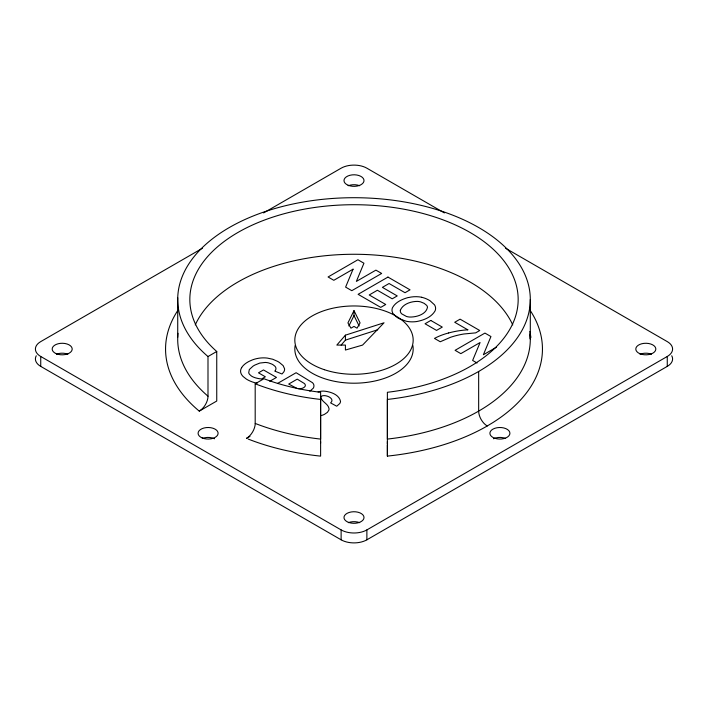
<?xml version="1.0" encoding="UTF-8"?>
<svg xmlns="http://www.w3.org/2000/svg" width="708" height="708" viewBox="0 0 708 708"><rect width="100%" height="100%" fill="white"/><g stroke="black" fill="none" stroke-linecap="round" stroke-linejoin="round"><path stroke-width="1.06" d="M320.618 443.235L320.618 441.606M487.254 425.977A188.372 108.758 0 0 1 387.373 456.102L387.382 444.978M387.382 443.898L387.382 441.482M530.301 299.493L530.301 339.132L530.062 333.866M354 310.644L347.929 322.91L350.964 328.167L354 326.415L357.036 328.167L360.071 322.91L354 310.644L354 315.6L348.867 325.972M241.676 367.611L241.074 368.779A17.576 10.151 0 0 0 241.039 373.47A20.001 11.549 0 0 0 243.118 376.506L246.216 378.984A29.019 16.753 0 0 0 247.322 379.665A27.727 16.01 0 0 0 255.942 383.001L257.154 383.302M345.416 335.167L336.831 345.079L345.416 345.079L345.416 350.035L362.584 345.079L384.037 322.786L345.416 335.167L345.416 340.123L341.123 345.079M202.408 248.269L40.737 341.61A18.204 10.514 0 0 0 40.737 356.478L40.737 366.39L341.123 539.815A18.204 10.514 0 0 0 366.877 539.815L667.263 366.39A18.204 10.514 0 0 0 671.742 355.77M263.633 212.922L341.123 168.185A18.204 10.514 0 0 1 366.877 168.185L444.367 212.922M177.991 333.282A176.301 101.784 0 0 0 207.993 396.179L207.993 356.54L216.745 351.487A164.159 94.775 0 0 1 281.802 214.374A164.159 94.775 0 0 1 509.3 268.774A164.159 94.775 0 0 1 387.382 392.294L387.382 456.12M178.035 310.113A188.443 108.793 0 0 0 199.258 411.127L216.745 401.038L216.745 351.487M255.19 383.789A176.301 101.784 0 0 0 320.618 399.436L320.618 439.084A176.301 101.784 0 0 1 255.19 423.428L255.19 383.789L263.942 378.736A164.159 94.775 0 0 0 320.618 392.294L320.618 456.12A188.417 108.775 0 0 1 248.393 439.146L248.269 439.102M269.801 381.276L276.465 377.426L263.482 369.939L258.482 372.824L265.341 376.789L261.571 378.966A18.293 10.567 0 0 1 256.57 378.125A14.452 8.346 0 0 1 252.296 376.55A14.187 8.195 0 0 1 251.19 375.851L249.561 374.364A10.346 5.974 0 0 1 248.72 372.744L249.322 369.532L253.03 366.16A31.152 17.983 0 0 1 254.898 365.054L259.792 363.062L265.226 362.452A10.452 6.036 0 0 1 268.624 362.921L271.775 364.062A16.045 9.266 0 0 1 273.084 364.779L274.828 366.133A8.903 5.142 0 0 1 275.775 367.585A8.753 5.053 0 0 1 275.147 370.709L274.793 371.116L282.032 374.001L283.864 371.815A14.213 8.204 0 0 0 284.563 368.771L283.156 365.638L279.386 362.461A34.913 20.16 0 0 0 277.545 361.354L272.713 359.239L267.332 358.089A18.532 10.7 0 0 0 258.88 358.213L258.181 358.337A22.727 13.125 0 0 0 252.19 359.983L249.101 361.363A30.603 17.665 0 0 0 247.915 362.009A26.338 15.204 0 0 0 241.632 367.602M277.465 383.488L296.121 372.718L312.467 382.674A10.868 6.275 0 0 1 313.945 385.71L313.839 386.834A10.717 6.186 0 0 1 313.219 388.241L310.201 390.913A20.426 11.797 0 0 1 309.768 391.179M249.959 436.367L246.579 438.429M496.414 347.221L483.378 354.743L490.945 336.548L484.936 333.079L455.085 350.318L460.837 353.637L480.086 342.522L472.634 360.443L477.05 363M40.737 356.478L341.123 529.911A18.204 10.514 0 0 0 366.877 529.911L667.263 356.478A18.204 10.514 0 0 0 667.263 341.61L505.592 248.269M345.416 340.123L377.78 329.742M448.633 332.955L445.438 333.875A51.047 29.47 0 0 0 434.482 338.415L440.252 341.752L450.554 337.291A57.038 32.931 0 0 1 463.873 333.99L475.67 332.866L479.75 330.512L460.094 319.158L454.713 322.264L467.829 329.839M408.392 297.466C402.374 299.148 395.745 301.891 392.551 307.573A18.019 10.399 0 0 0 392.064 309.263A18.266 10.54 0 0 0 392.073 310.971A17.514 10.107 0 0 0 393.135 313.706L396.161 316.768M320.697 415.631L321.529 415.437A12.178 7.036 0 0 0 324.494 414.339L327.45 412.313L328.866 410.118A11.487 6.629 0 0 0 328.954 408.312C328.008 403.471 321.06 401.613 320.839 396.816A3.018 1.743 0 0 1 321.344 396.285C325.034 393.843 335.734 398.462 330.609 402.905L336.725 406.224L339.716 403.569A11.947 6.894 0 0 0 340.53 401.392C339.088 394.321 330.052 391.559 323.6 391.09A10.664 6.151 0 0 0 321.113 391.241L318.795 391.683A10.903 6.292 0 0 0 318.078 391.887M296.749 388.294L288.705 384.063L297.236 379.143L304.236 383.426A5.974 3.451 0 0 1 305.334 385.586A5.301 3.062 0 0 1 304.272 387.205L303.944 387.453A7.54 4.354 0 0 1 303.555 387.692A5.779 3.336 0 0 1 297.581 388.559M399.197 318.671L406.153 321.211A17.532 10.124 0 0 0 410.87 321.813A18.417 10.629 0 0 0 412.844 321.839A17.992 10.39 0 0 0 416.782 321.521C423.676 320.228 431.34 317.299 435.031 310.962A17.983 10.381 0 0 0 435.526 309.254A18.541 10.708 0 0 0 435.526 307.538A17.691 10.213 0 0 0 434.473 304.794L430.057 300.767A29.329 16.939 0 0 0 428.367 299.794L426.526 298.9A20.399 11.779 0 0 0 421.747 297.307M398.383 318.219L396.852 317.264M354 315.6L359.133 325.972M529.858 331.441L530.911 337.415M667.263 356.478L667.263 366.39M478.661 371.47L478.661 411.109A12.133 7.009 60 0 0 487.246 425.977L492.98 422.517A188.443 108.793 0 0 0 529.796 309.847M366.877 529.911L366.877 539.815M341.123 529.911L341.123 539.815M177.726 297.705L177.726 337.344M40.737 366.39A18.204 10.514 0 0 1 36.258 355.77M348.327 185.717A10.009 5.779 0 0 1 359.673 185.717M56.516 354.195A10.009 5.779 0 0 1 67.862 354.195M202.417 438.429A10.009 5.779 0 0 1 214.506 438.756M348.327 522.663A10.009 5.779 0 0 1 359.673 522.663M493.494 438.756A10.009 5.779 0 0 1 505.583 438.429M640.138 354.195A10.009 5.779 0 0 1 651.484 354.195M412.853 345.513A59.171 34.161 0 0 1 354 383.205A59.171 34.161 0 0 1 295.147 345.513M207.993 356.54A176.301 101.784 0 0 1 275.713 208.294A176.301 101.784 0 0 1 521.053 266.96A176.301 101.784 0 0 1 387.382 399.436L387.382 439.075A176.301 101.784 0 0 0 530.15 334.928M255.243 423.402A12.248 7.071 -60 0 1 246.464 438.323M195.249 324.91A164.159 94.775 0 0 1 354.027 254.269A164.159 94.775 0 0 1 512.76 324.937M448.642 332.972A59.693 34.462 0 0 1 467.829 329.813M408.463 297.564A18.311 10.576 0 0 1 421.773 297.254M208.037 396.153A12.24 7.071 -60 0 1 199.258 411.065M400.312 310.316L400.401 311.688A10.222 5.903 0 0 0 401.719 313.856L406.419 316.441A10.08 5.823 0 0 0 409.649 317.042C416.233 317.237 426.198 314.511 427.499 307.192A9.965 5.753 0 0 0 426.605 305.307L424.145 303.334L420.711 301.918A10.089 5.823 0 0 0 417.419 301.396C411.038 301.369 402.843 303.98 400.312 310.316M353.062 269.182L345.61 287.112L351.805 290.687L381.656 273.447L375.904 270.129L356.363 281.412L363.93 263.217L357.921 259.748L328.07 276.978L333.813 280.297L353.062 269.182M387.957 277.085L358.106 294.324L380.727 307.387L385.736 304.493L369.231 294.971L377.391 290.253L392.223 298.82L397.232 295.926L382.4 287.368L389.073 283.51L405.02 292.714L410.029 289.829L387.957 277.085M430.791 320.45L425.048 323.768L436.544 330.406L442.288 327.087L430.791 320.45M348.124 185.248A10.009 5.779 0 0 0 363.956 181.168A10.009 5.779 0 0 0 349.911 175.292A10.009 5.779 0 0 0 348.124 185.248M56.313 353.726A10.009 5.779 0 0 0 72.145 349.646A10.009 5.779 0 0 0 58.109 343.769A10.009 5.779 0 0 0 56.313 353.726M202.222 437.96A10.009 5.779 0 0 0 218.055 433.88A10.009 5.779 0 0 0 204.01 428.004A10.009 5.779 0 0 0 202.222 437.96M348.991 522.531A10.009 5.779 0 0 0 364.009 517.521A10.009 5.779 0 0 0 348.991 512.512A10.009 5.779 0 0 0 348.991 522.531M494.901 438.287A10.009 5.779 0 0 0 509.919 433.278A10.009 5.779 0 0 0 494.901 428.278A10.009 5.779 0 0 0 494.901 438.287M639.935 353.726A10.009 5.779 0 0 0 655.767 349.646A10.009 5.779 0 0 0 641.722 343.769A10.009 5.779 0 0 0 639.935 353.726M324.414 369.709A59.171 34.161 0 0 0 413.171 340.123A59.171 34.161 0 0 0 324.414 310.538A59.171 34.161 0 0 0 324.414 369.709"/></g></svg>
